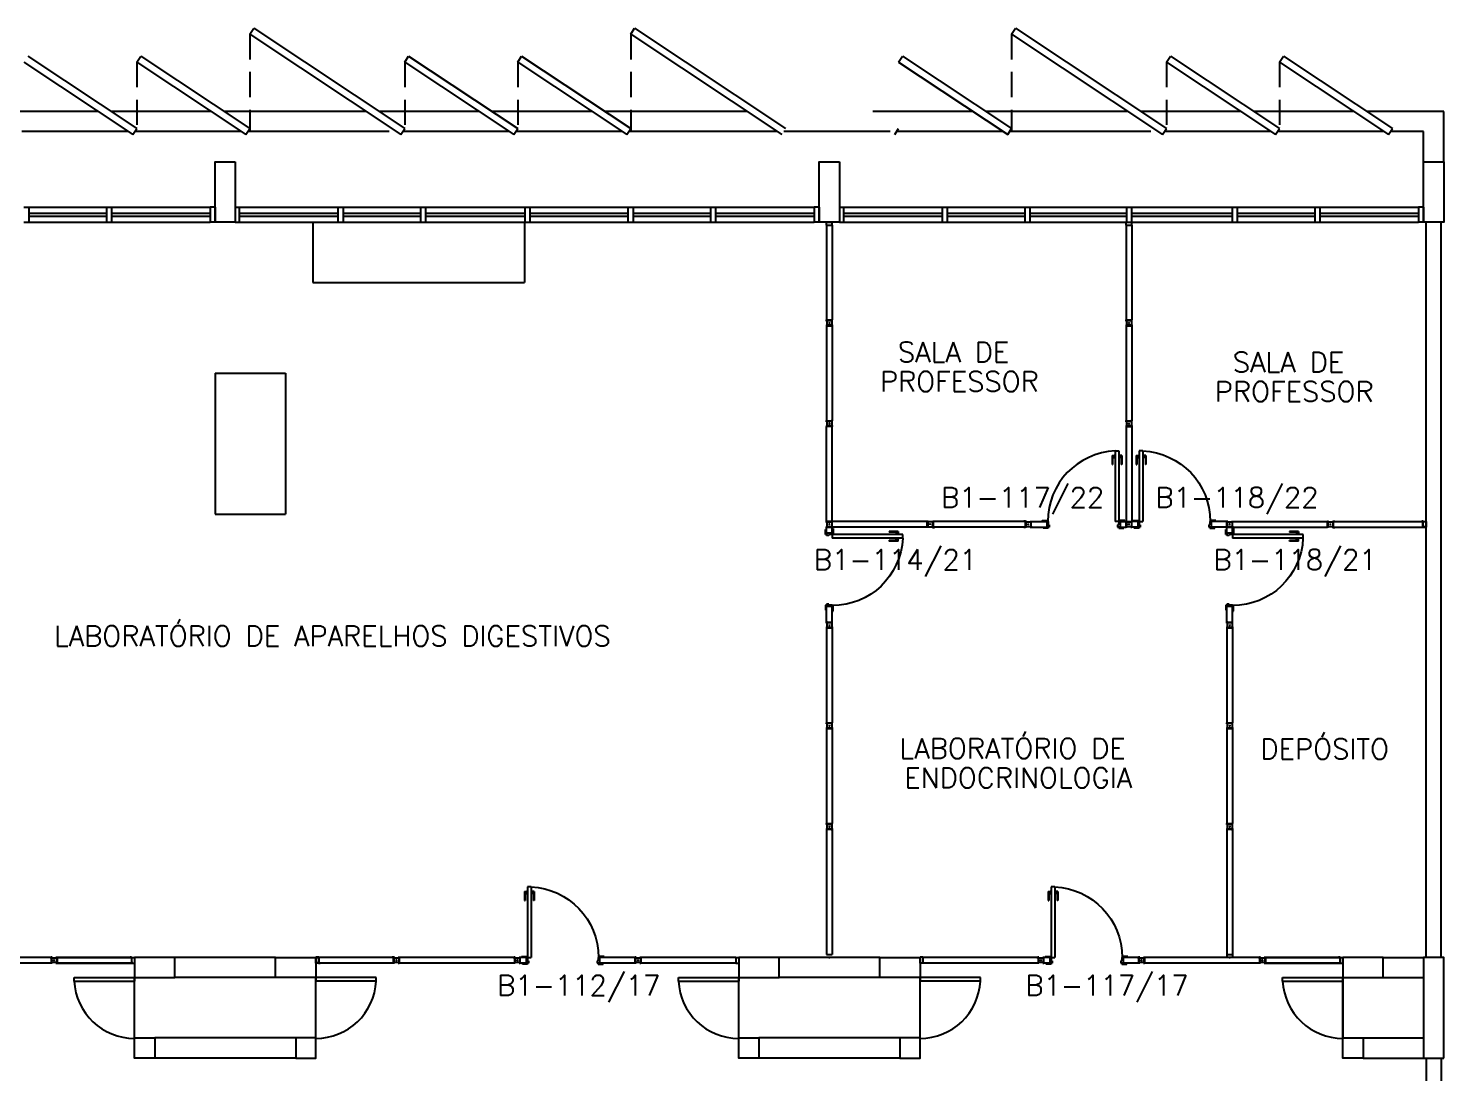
# Model space of a CAD drawing. Header units: millimetres. Extents: x 4436 to 4619, y 1272 to 1428.
# Drawn here: x 4544.51 to 4558.56, y 1346.16 to 1356.53 of the extents above; entities that cross this region are included whole.
import ezdxf

# ---------------------------------------------------------------- set-up
doc = ezdxf.new("R2010")
doc.units = ezdxf.units.MM
doc.linetypes.add('HIDDEN', pattern=[0.375, 0.25, -0.125])
for name, color, linetype in [('ALV', 2, 'Continuous'), ('ALVV', 1, 'Continuous'), ('DIV2', 2, 'Continuous'), ('ENDEREÇO', 2, 'Continuous'), ('ESTR', 3, 'Continuous'), ('JANELA', 1, 'Continuous'), ('MACANETA', 2, 'Continuous'), ('PEÇAS', 1, 'Continuous'), ('PISO', 1, 'Continuous'), ('PORTA', 2, 'Continuous'), ('PROJ', 1, 'HIDDEN'), ('TEXTO', 2, 'Continuous')]:
    doc.layers.add(name, color=color, linetype=linetype)
doc.styles.add('UNB1-100', font='simplex.shx', dxfattribs={"height": 0.2})

# ---------------------------------------------------------------- blocks, each defined once
blk = doc.blocks.new('DIV12')
for p, q in [((-0.0051, 0), (0.0051, 0)), ((0, -0.0051), (0, 0.0051)), ((0.0285, 0.0285), (1.1715, 0.0285)), ((0.0285, -0.0285), (0.0285, 0.0285)), ((1.1715, -0.0285), (1.1715, 0.0285)), ((1.1949, 0), (1.2051, 0)), ((1.2, -0.0051), (1.2, 0.0051)), ((0.0285, -0.0285), (1.1715, -0.0285))]:
    blk.add_line(p, q)
blk = doc.blocks.new('DIV8')
for p, q in [((0.005, 0), (-0.005, 0)), ((0, 0.005), (0, -0.005)), ((0.024, 0.019), (0.028, 0.019)), ((0.024, 0.017), (0.024, 0.019)), ((0.024, 0.017), (0.028, 0.017)), ((0.028, 0.03), (0.043, 0.03)), ((0.028, 0.03), (0.028, 0.019)), ((0.028, 0.017), (0.028, -0.016)), ((0.769, 0.028), (0.03, 0.028)), ((0.03, 0.028), (0.03, -0.028)), ((0.043, 0.028), (0.043, 0.03)), ((0.757, 0.028), (0.757, 0.03)), ((0.771, 0.03), (0.757, 0.03)), ((0.769, 0.028), (0.769, -0.028)), ((0.771, 0.03), (0.771, 0.019)), ((0.776, 0.019), (0.771, 0.019)), ((0.771, 0.017), (0.771, -0.016)), ((0.776, 0.017), (0.771, 0.017)), ((0.776, 0.017), (0.776, 0.019)), ((0.805, 0), (0.795, 0)), ((0.8, 0.005), (0.8, -0.005)), ((0.024, -0.016), (0.028, -0.016)), ((0.024, -0.019), (0.024, -0.016)), ((0.024, -0.019), (0.028, -0.019)), ((0.028, -0.019), (0.028, -0.03)), ((0.028, -0.03), (0.043, -0.03)), ((0.769, -0.028), (0.03, -0.028)), ((0.043, -0.03), (0.043, -0.028)), ((0.757, -0.03), (0.757, -0.028)), ((0.771, -0.03), (0.757, -0.03)), ((0.776, -0.016), (0.771, -0.016)), ((0.776, -0.019), (0.771, -0.019)), ((0.771, -0.019), (0.771, -0.03)), ((0.776, -0.019), (0.776, -0.016))]:
    blk.add_line(p, q)
blk = doc.blocks.new('IMTT')
for p, q in [((-0.005, 0), (0.005, 0)), ((0.029, 0.029), (0, 0.029)), ((0, -0.028), (0, 0.029)), ((0.029, -0.028), (0, -0.028))]:
    blk.add_line(p, q)
blk = doc.blocks.new('MTT')
for p, q in [((-0.029, 0.018), (-0.029, 0.029)), ((-0.019, 0.029), (-0.029, 0.029)), ((-0.024, 0.018), (-0.029, 0.018)), ((-0.024, 0.018), (-0.024, -0.019)), ((-0.019, 0.024), (-0.019, 0.029)), ((-0.019, 0.024), (0.018, 0.024)), ((-0.005, 0), (0.005, 0)), ((0, -0.005), (0, 0.005)), ((0.018, 0.024), (0.018, 0.029)), ((0.018, 0.029), (0.029, 0.029)), ((0.024, 0.018), (0.029, 0.018)), ((0.024, 0.018), (0.024, -0.019)), ((0.029, 0.018), (0.029, 0.029)), ((-0.029, -0.019), (-0.024, -0.019)), ((-0.029, -0.019), (-0.029, -0.029)), ((-0.019, -0.029), (-0.029, -0.029)), ((0.018, -0.024), (-0.019, -0.024)), ((-0.019, -0.024), (-0.019, -0.029)), ((0.018, -0.024), (0.018, -0.029)), ((0.018, -0.029), (0.029, -0.029)), ((0.029, -0.019), (0.024, -0.019)), ((0.029, -0.019), (0.029, -0.029))]:
    blk.add_line(p, q)
blk = doc.blocks.new('DIV10')
for p, q in [((-0.0051, 0), (0.0051, 0)), ((0, -0.0051), (0, 0.0051)), ((0.0285, 0.0285), (0.9715, 0.0285)), ((0.0285, -0.0285), (0.0285, 0.0285)), ((0.9715, -0.0285), (0.9715, 0.0285)), ((0.9949, 0), (1.0051, 0)), ((1, -0.0051), (1, 0.0051)), ((0.0285, -0.0285), (0.9715, -0.0285))]:
    blk.add_line(p, q)
blk = doc.blocks.new('DIV13')
for p, q in [((-0.029, 1.272), (-0.029, 0.028)), ((-0.029, 1.272), (0.028, 1.272)), ((-0.005, 1.3), (0.005, 1.3)), ((0, 1.305), (0, 1.295)), ((0.028, 1.272), (0.028, 0.028)), ((-0.029, 0.028), (0.028, 0.028)), ((-0.005, 0), (0.005, 0)), ((0.005, 0), (-0.005, 0)), ((0.005, 0), (-0.005, 0)), ((0, 0.005), (0, -0.005)), ((0, 0.005), (0, -0.005)), ((0, 0.005), (0, -0.005))]:
    blk.add_line(p, q)
blk = doc.blocks.new('DOOR70')
at = {"layer": 'MACANETA', "color": 1}
for p, q in [((-0.015, -0.565), (-0.01, -0.565)), ((-0.015, -0.655), (-0.015, -0.565)), ((-0.015, -0.655), (0.012, -0.655)), ((-0.01, -0.655), (-0.01, -0.565)), ((-0.01, -0.635), (0.012, -0.635)), ((0.012, -0.663), (0.012, -0.628)), ((0.012, -0.628), (0.015, -0.628)), ((0.012, -0.663), (0.015, -0.663)), ((0.053, -0.628), (0.05, -0.628)), ((0.053, -0.663), (0.05, -0.663)), ((0.053, -0.663), (0.053, -0.628)), ((0.075, -0.635), (0.053, -0.635)), ((0.08, -0.655), (0.053, -0.655)), ((0.08, -0.565), (0.075, -0.565)), ((0.075, -0.655), (0.075, -0.565)), ((0.08, -0.655), (0.08, -0.565))]:
    blk.add_line(p, q, dxfattribs=at)
at = {"layer": 'PORTA'}
for p, q in [((0.015, -0.7), (0.015, 0)), ((0.015, 0), (0.05, 0)), ((0.05, -0.7), (0.05, 0)), ((0.05, -0.7), (0.015, -0.7))]:
    blk.add_line(p, q, dxfattribs=at)
at = {"layer": 'PORTA', "color": 1}
blk.add_arc((0.02, 0), 0.7, 272.4563, 0, dxfattribs=at)

msp = doc.modelspace()

# ---------------------------------------------------------------- linework, layer by layer
at = {"layer": 'ALV'}
for p, q in [((4546.70931, 1356.47369), (4546.74801, 1356.53201)), ((4546.70931, 1356.47369), (4548.20911, 1355.4784)), ((4546.74801, 1356.53201), (4548.24781, 1355.53673)), ((4550.49131, 1356.47369), (4550.53001, 1356.53201)), ((4550.49131, 1356.47369), (4551.99111, 1355.4784)), ((4550.53001, 1356.53201), (4552.02981, 1355.53673)), ((4554.27331, 1356.47369), (4554.31201, 1356.53201)), ((4554.27331, 1356.47369), (4555.77311, 1355.4784)), ((4554.31201, 1356.53201), (4555.81181, 1355.53673)), ((4544.46581, 1356.19722), (4545.549, 1355.4784)), ((4544.50452, 1356.25555), (4545.58771, 1355.53673)), ((4545.58771, 1356.19722), (4545.62641, 1356.25555)), ((4545.58771, 1356.19722), (4546.6709, 1355.4784)), ((4545.62641, 1356.25555), (4546.7096, 1355.53673)), ((4548.24751, 1356.19722), (4548.28622, 1356.25555)), ((4548.24751, 1356.19722), (4549.3307, 1355.4784)), ((4548.28622, 1356.25555), (4549.36941, 1355.53673)), ((4549.36941, 1356.19722), (4549.40812, 1356.25555)), ((4549.36941, 1356.19722), (4550.4526, 1355.4784)), ((4549.40812, 1356.25555), (4550.49131, 1355.53673)), ((4553.15171, 1356.19722), (4553.19041, 1356.25555)), ((4553.15171, 1356.19722), (4554.2349, 1355.4784)), ((4553.19041, 1356.25555), (4554.2736, 1355.53673)), ((4555.81151, 1356.19722), (4555.85022, 1356.25555)), ((4555.81151, 1356.19722), (4556.8947, 1355.4784)), ((4555.85022, 1356.25555), (4556.93341, 1355.53673)), ((4556.93341, 1356.19722), (4556.97212, 1356.25555)), ((4556.93341, 1356.19722), (4558.0166, 1355.4784)), ((4556.97212, 1356.25555), (4558.05531, 1355.53673)), ((4545.549, 1355.4784), (4545.58771, 1355.53673)), ((4546.6709, 1355.4784), (4546.7096, 1355.53673)), ((4548.20911, 1355.4784), (4548.24781, 1355.53673)), ((4549.3307, 1355.4784), (4549.36941, 1355.53673)), ((4550.4526, 1355.4784), (4550.49131, 1355.53673)), ((4553.113, 1355.4784), (4553.15171, 1355.53673)), ((4554.2349, 1355.4784), (4554.2736, 1355.53673)), ((4555.77311, 1355.4784), (4555.81181, 1355.53673)), ((4556.8947, 1355.4784), (4556.93341, 1355.53673)), ((4558.0166, 1355.4784), (4558.05531, 1355.53673)), ((4544.46441, 1354.75756), (4544.51441, 1354.75756)), ((4544.51441, 1354.75756), (4544.51441, 1354.60756)), ((4545.28441, 1354.75756), (4545.33441, 1354.75756)), ((4545.28441, 1354.75756), (4545.28441, 1354.60756)), ((4545.33441, 1354.75756), (4545.33441, 1354.60756)), ((4546.31441, 1354.75756), (4546.31441, 1354.60756)), ((4546.36441, 1354.75756), (4546.31441, 1354.75756)), ((4546.36441, 1354.75756), (4546.36441, 1354.60756)), ((4546.56441, 1354.75756), (4546.56441, 1354.60756)), ((4546.56441, 1354.75756), (4546.60441, 1354.75756)), ((4546.60441, 1354.75756), (4546.60441, 1354.60756)), ((4547.58441, 1354.75756), (4547.58441, 1354.60756)), ((4547.58441, 1354.75756), (4547.63441, 1354.75756)), ((4547.63441, 1354.75756), (4547.63441, 1354.60756)), ((4548.40441, 1354.75756), (4548.40441, 1354.60756)), ((4548.40441, 1354.75756), (4548.45441, 1354.75756)), ((4548.45441, 1354.75756), (4548.45441, 1354.60756)), ((4549.43941, 1354.75756), (4549.43941, 1354.60756)), ((4549.43941, 1354.75756), (4549.48941, 1354.75756)), ((4549.48941, 1354.75756), (4549.48941, 1354.60756)), ((4550.46441, 1354.75756), (4550.46441, 1354.60756)), ((4550.46441, 1354.75756), (4550.51441, 1354.75756)), ((4550.51441, 1354.75756), (4550.51441, 1354.60756)), ((4551.28441, 1354.75756), (4551.28441, 1354.60756)), ((4551.28441, 1354.75756), (4551.33441, 1354.75756)), ((4551.33441, 1354.75756), (4551.33441, 1354.60756)), ((4552.31441, 1354.75756), (4552.31441, 1354.60756)), ((4552.36441, 1354.75756), (4552.31441, 1354.75756)), ((4552.36441, 1354.75756), (4552.36441, 1354.60756)), ((4552.56441, 1354.75756), (4552.56441, 1354.60756)), ((4552.56441, 1354.75756), (4552.60441, 1354.75756)), ((4552.60441, 1354.75756), (4552.60441, 1354.60756)), ((4553.58441, 1354.75756), (4553.63441, 1354.75756)), ((4553.58441, 1354.75756), (4553.58441, 1354.60756)), ((4553.63441, 1354.75756), (4553.63441, 1354.60756)), ((4554.40441, 1354.75756), (4554.45441, 1354.75756)), ((4554.40441, 1354.75756), (4554.40441, 1354.60756)), ((4554.45441, 1354.75756), (4554.45441, 1354.60756)), ((4555.41441, 1354.75756), (4555.41441, 1354.60756)), ((4555.41441, 1354.75756), (4555.46441, 1354.75756)), ((4555.46441, 1354.75756), (4555.46441, 1354.60756)), ((4556.46441, 1354.75756), (4556.51441, 1354.75756)), ((4556.46441, 1354.75756), (4556.46441, 1354.60756)), ((4556.51441, 1354.75756), (4556.51441, 1354.60756)), ((4557.28441, 1354.75756), (4557.33441, 1354.75756)), ((4557.28441, 1354.75756), (4557.28441, 1354.60756)), ((4557.33441, 1354.75756), (4557.33441, 1354.60756)), ((4558.31441, 1354.75756), (4558.31441, 1354.60756)), ((4558.36441, 1354.75756), (4558.31441, 1354.75756)), ((4558.36441, 1354.75756), (4558.36441, 1354.60756)), ((4544.46441, 1354.60756), (4544.51441, 1354.60756)), ((4545.28441, 1354.60756), (4545.33441, 1354.60756)), ((4546.36441, 1354.60756), (4546.31441, 1354.60756)), ((4546.56441, 1354.60756), (4546.60441, 1354.60756)), ((4547.58441, 1354.60756), (4547.63441, 1354.60756)), ((4548.40441, 1354.60756), (4548.45441, 1354.60756)), ((4549.43941, 1354.60756), (4549.48941, 1354.60756)), ((4550.46441, 1354.60756), (4550.51441, 1354.60756)), ((4551.28441, 1354.60756), (4551.33441, 1354.60756)), ((4552.36441, 1354.60756), (4552.31441, 1354.60756)), ((4552.56441, 1354.60756), (4552.60441, 1354.60756)), ((4553.58441, 1354.60756), (4553.63441, 1354.60756)), ((4554.40441, 1354.60756), (4554.45441, 1354.60756)), ((4555.41441, 1354.60756), (4555.46441, 1354.60756)), ((4556.46441, 1354.60756), (4556.51441, 1354.60756)), ((4557.28441, 1354.60756), (4557.33441, 1354.60756)), ((4558.36441, 1354.60756), (4558.31441, 1354.60756)), ((4558.38941, 1347.30756), (4558.38941, 1354.60756)), ((4558.53941, 1347.30756), (4558.53941, 1354.60756)), ((4546.96441, 1347.30756), (4545.96441, 1347.30756)), ((4552.96441, 1347.30756), (4551.96441, 1347.30756)), ((4557.96406, 1347.30756), (4558.36441, 1347.30756)), ((4546.96441, 1347.10756), (4545.96441, 1347.10756)), ((4552.96441, 1347.10756), (4551.96441, 1347.10756)), ((4557.56406, 1347.10756), (4557.56406, 1346.50756)), ((4557.96406, 1347.10756), (4558.36441, 1347.10756)), ((4547.16441, 1346.50756), (4545.76441, 1346.50756)), ((4553.16441, 1346.50756), (4551.76441, 1346.50756)), ((4557.76406, 1346.50756), (4558.36441, 1346.50756)), ((4547.16441, 1346.30756), (4545.76441, 1346.30756)), ((4553.16441, 1346.30756), (4551.76441, 1346.30756)), ((4557.76406, 1346.30756), (4558.36441, 1346.30756)), ((4558.38881, 1346.30756), (4558.38881, 1345.63256)), ((4558.53881, 1346.30756), (4558.53881, 1345.63256))]:
    msp.add_line(p, q, dxfattribs=at)
at = {"layer": 'ALVV'}
for p, q in [((4554.59291, 1347.25056), (4554.59291, 1347.30756)), ((4554.65191, 1347.30756), (4554.59291, 1347.30756)), ((4554.60691, 1347.31756), (4554.65691, 1347.31756)), ((4554.60691, 1347.30756), (4554.60691, 1347.31756)), ((4554.65191, 1347.30756), (4554.65691, 1347.30756)), ((4554.65191, 1347.30756), (4554.65191, 1347.25056)), ((4554.65691, 1347.31756), (4554.65691, 1347.30756)), ((4554.65691, 1347.30756), (4554.66691, 1347.30756)), ((4554.66691, 1347.30756), (4554.66691, 1347.27256)), ((4555.36691, 1347.30756), (4555.36691, 1347.27256)), ((4555.37691, 1347.30756), (4555.36691, 1347.30756)), ((4555.37691, 1347.31756), (4555.37691, 1347.30756)), ((4555.42691, 1347.31756), (4555.37691, 1347.31756)), ((4555.38191, 1347.30756), (4555.37691, 1347.30756)), ((4555.53591, 1347.30756), (4555.38191, 1347.30756)), ((4555.38191, 1347.30756), (4555.38191, 1347.25056)), ((4555.42691, 1347.30756), (4555.42691, 1347.31756)), ((4555.53591, 1347.25056), (4555.53591, 1347.30756)), ((4554.56951, 1347.27906), (4554.55931, 1347.27906)), ((4554.56441, 1347.27396), (4554.56441, 1347.28416)), ((4554.65191, 1347.25056), (4554.59291, 1347.25056)), ((4554.61691, 1347.24056), (4554.61691, 1347.25056)), ((4554.66691, 1347.24056), (4554.61691, 1347.24056)), ((4554.65191, 1347.25056), (4554.66691, 1347.25056)), ((4554.66691, 1347.27256), (4554.67691, 1347.27256)), ((4554.66691, 1347.25056), (4554.66691, 1347.24056)), ((4554.67691, 1347.25056), (4554.66691, 1347.25056)), ((4554.67691, 1347.27256), (4554.67691, 1347.25056)), ((4555.35691, 1347.27256), (4555.35691, 1347.25056)), ((4555.36691, 1347.27256), (4555.35691, 1347.27256)), ((4555.35691, 1347.25056), (4555.36691, 1347.25056)), ((4555.38191, 1347.25056), (4555.36691, 1347.25056)), ((4555.36691, 1347.25056), (4555.36691, 1347.24056)), ((4555.36691, 1347.24056), (4555.41691, 1347.24056)), ((4555.53591, 1347.25056), (4555.38191, 1347.25056)), ((4555.41691, 1347.24056), (4555.41691, 1347.25056)), ((4555.56951, 1347.27906), (4555.55931, 1347.27906)), ((4555.56441, 1347.27396), (4555.56441, 1347.28416))]:
    msp.add_line(p, q, dxfattribs=at)
at = {"layer": 'DIV2'}
for p, q in [((4552.42591, 1351.55506), (4552.43591, 1351.55506)), ((4552.42591, 1351.50506), (4552.42591, 1351.55506)), ((4552.43591, 1351.52006), (4552.43591, 1351.57906)), ((4552.43591, 1351.57906), (4552.49291, 1351.57906)), ((4552.45931, 1351.60756), (4552.46951, 1351.60756)), ((4552.46441, 1351.60246), (4552.46441, 1351.61266)), ((4552.49291, 1351.52006), (4552.49291, 1351.57906)), ((4552.49291, 1351.56506), (4552.50291, 1351.56506)), ((4552.50291, 1351.56506), (4552.50291, 1351.51506)), ((4553.46951, 1351.60756), (4553.45931, 1351.60756)), ((4553.46441, 1351.61266), (4553.46441, 1351.60246)), ((4553.48791, 1351.62606), (4553.49291, 1351.62606)), ((4553.48791, 1351.62406), (4553.48791, 1351.62606)), ((4553.48791, 1351.62406), (4553.49291, 1351.62406)), ((4553.48791, 1351.59106), (4553.49291, 1351.59106)), ((4553.48791, 1351.58906), (4553.48791, 1351.59106)), ((4553.48791, 1351.58906), (4553.49291, 1351.58906)), ((4553.49291, 1351.63806), (4553.5073, 1351.63806)), ((4553.49291, 1351.63806), (4553.49291, 1351.62606)), ((4553.49291, 1351.62406), (4553.49291, 1351.59106)), ((4553.49291, 1351.58906), (4553.49291, 1351.57706)), ((4553.49291, 1351.57706), (4553.5073, 1351.57706)), ((4554.40891, 1351.63606), (4553.49491, 1351.63606)), ((4553.49491, 1351.63606), (4553.49491, 1351.57906)), ((4554.40891, 1351.57906), (4553.49491, 1351.57906)), ((4553.5073, 1351.63606), (4553.5073, 1351.63806)), ((4553.5073, 1351.57706), (4553.5073, 1351.57906)), ((4554.39653, 1351.63606), (4554.39653, 1351.63806)), ((4554.41091, 1351.63806), (4554.39653, 1351.63806)), ((4554.39653, 1351.57706), (4554.39653, 1351.57906)), ((4554.41091, 1351.57706), (4554.39653, 1351.57706)), ((4554.40891, 1351.63606), (4554.40891, 1351.57906)), ((4554.41091, 1351.63806), (4554.41091, 1351.62606)), ((4554.41591, 1351.62606), (4554.41091, 1351.62606)), ((4554.41091, 1351.62406), (4554.41091, 1351.59106)), ((4554.41591, 1351.62406), (4554.41091, 1351.62406)), ((4554.41591, 1351.59106), (4554.41091, 1351.59106)), ((4554.41091, 1351.58906), (4554.41091, 1351.57706)), ((4554.41591, 1351.58906), (4554.41091, 1351.58906)), ((4554.41591, 1351.62406), (4554.41591, 1351.62606)), ((4554.41591, 1351.58906), (4554.41591, 1351.59106)), ((4554.43431, 1351.60756), (4554.44451, 1351.60756)), ((4554.43431, 1351.60756), (4554.44451, 1351.60756)), ((4554.43941, 1351.60246), (4554.43941, 1351.61266)), ((4554.43941, 1351.61266), (4554.43941, 1351.60246)), ((4554.46791, 1351.57906), (4554.46791, 1351.63606)), ((4554.46791, 1351.63606), (4554.62191, 1351.63606)), ((4554.46791, 1351.57906), (4554.62191, 1351.57906)), ((4554.57691, 1351.64606), (4554.62691, 1351.64606)), ((4554.57691, 1351.63606), (4554.57691, 1351.64606)), ((4554.58691, 1351.56906), (4554.58691, 1351.57906)), ((4554.63691, 1351.56906), (4554.58691, 1351.56906)), ((4554.62191, 1351.63606), (4554.62691, 1351.63606)), ((4554.62191, 1351.63606), (4554.62191, 1351.57906)), ((4554.62191, 1351.57906), (4554.63691, 1351.57906)), ((4554.62691, 1351.64606), (4554.62691, 1351.63606)), ((4554.62691, 1351.63606), (4554.63691, 1351.63606)), ((4554.63691, 1351.63606), (4554.63691, 1351.60106)), ((4554.63691, 1351.60106), (4554.64691, 1351.60106)), ((4554.63691, 1351.57906), (4554.63691, 1351.56906)), ((4554.64691, 1351.57906), (4554.63691, 1351.57906)), ((4554.64691, 1351.60106), (4554.64691, 1351.57906)), ((4555.32691, 1351.60106), (4555.32691, 1351.57906)), ((4555.33691, 1351.60106), (4555.32691, 1351.60106)), ((4555.32691, 1351.57906), (4555.33691, 1351.57906)), ((4555.33691, 1351.63606), (4555.33691, 1351.60106)), ((4555.34691, 1351.63606), (4555.33691, 1351.63606)), ((4555.35191, 1351.57906), (4555.33691, 1351.57906)), ((4555.33691, 1351.57906), (4555.33691, 1351.56906)), ((4555.33691, 1351.56906), (4555.38691, 1351.56906)), ((4555.34691, 1351.64606), (4555.34691, 1351.63606)), ((4555.39691, 1351.64606), (4555.34691, 1351.64606)), ((4555.35191, 1351.63606), (4555.34691, 1351.63606)), ((4555.35191, 1351.63606), (4555.41091, 1351.63606)), ((4555.35191, 1351.63606), (4555.35191, 1351.57906)), ((4555.35191, 1351.57906), (4555.41091, 1351.57906)), ((4555.38691, 1351.56906), (4555.38691, 1351.57906)), ((4555.39691, 1351.63606), (4555.39691, 1351.64606)), ((4555.41091, 1351.57906), (4555.41091, 1351.63606)), ((4555.44451, 1351.60756), (4555.43431, 1351.60756)), ((4555.43431, 1351.60756), (4555.44451, 1351.60756)), ((4555.43941, 1351.60246), (4555.43941, 1351.61266)), ((4555.43941, 1351.60246), (4555.43941, 1351.61266)), ((4555.46791, 1351.57906), (4555.46791, 1351.63606)), ((4555.52691, 1351.63606), (4555.46791, 1351.63606)), ((4555.52691, 1351.57906), (4555.46791, 1351.57906)), ((4555.48191, 1351.64606), (4555.53191, 1351.64606)), ((4555.48191, 1351.63606), (4555.48191, 1351.64606)), ((4555.49191, 1351.56906), (4555.49191, 1351.57906)), ((4555.54191, 1351.56906), (4555.49191, 1351.56906)), ((4555.52691, 1351.63606), (4555.53191, 1351.63606)), ((4555.52691, 1351.63606), (4555.52691, 1351.57906)), ((4555.52691, 1351.57906), (4555.54191, 1351.57906)), ((4555.53191, 1351.64606), (4555.53191, 1351.63606)), ((4555.53191, 1351.63606), (4555.54191, 1351.63606)), ((4555.54191, 1351.63606), (4555.54191, 1351.60106)), ((4555.54191, 1351.60106), (4555.55191, 1351.60106)), ((4555.54191, 1351.57906), (4555.54191, 1351.56906)), ((4555.55191, 1351.57906), (4555.54191, 1351.57906)), ((4555.55191, 1351.60106), (4555.55191, 1351.57906)), ((4556.23191, 1351.60106), (4556.23191, 1351.57906)), ((4556.24191, 1351.60106), (4556.23191, 1351.60106)), ((4556.23191, 1351.57906), (4556.24191, 1351.57906)), ((4556.24191, 1351.63606), (4556.24191, 1351.60106)), ((4556.25191, 1351.63606), (4556.24191, 1351.63606)), ((4556.25691, 1351.57906), (4556.24191, 1351.57906)), ((4556.24191, 1351.57906), (4556.24191, 1351.56906)), ((4556.24191, 1351.56906), (4556.29191, 1351.56906)), ((4556.25191, 1351.64606), (4556.25191, 1351.63606)), ((4556.30191, 1351.64606), (4556.25191, 1351.64606)), ((4556.25691, 1351.63606), (4556.25191, 1351.63606)), ((4556.41091, 1351.63606), (4556.25691, 1351.63606)), ((4556.25691, 1351.63606), (4556.25691, 1351.57906)), ((4556.41091, 1351.57906), (4556.25691, 1351.57906)), ((4556.29191, 1351.56906), (4556.29191, 1351.57906)), ((4556.30191, 1351.63606), (4556.30191, 1351.64606)), ((4556.40091, 1351.55506), (4556.41091, 1351.55506)), ((4556.40091, 1351.50506), (4556.40091, 1351.55506)), ((4556.41091, 1351.57906), (4556.41091, 1351.63606)), ((4556.41091, 1351.57906), (4556.46791, 1351.57906)), ((4556.41091, 1351.52006), (4556.41091, 1351.57906)), ((4556.43431, 1351.60756), (4556.44451, 1351.60756)), ((4556.44451, 1351.60756), (4556.43431, 1351.60756)), ((4556.43941, 1351.60246), (4556.43941, 1351.61266)), ((4556.43941, 1351.60246), (4556.43941, 1351.61266)), ((4556.46791, 1351.52006), (4556.46791, 1351.57906)), ((4556.46791, 1351.56506), (4556.47791, 1351.56506)), ((4556.47791, 1351.56506), (4556.47791, 1351.51506)), ((4557.43431, 1351.60756), (4557.44451, 1351.60756)), ((4557.43941, 1351.60246), (4557.43941, 1351.61266)), ((4557.46291, 1351.62606), (4557.46791, 1351.62606)), ((4557.46291, 1351.62606), (4557.46291, 1351.62406)), ((4557.46291, 1351.62406), (4557.46791, 1351.62406)), ((4557.46291, 1351.59106), (4557.46791, 1351.59106)), ((4557.46291, 1351.59106), (4557.46291, 1351.58906)), ((4557.46291, 1351.58906), (4557.46791, 1351.58906)), ((4557.46791, 1351.63806), (4557.4823, 1351.63806)), ((4557.46791, 1351.62606), (4557.46791, 1351.63806)), ((4557.46791, 1351.59106), (4557.46791, 1351.62406)), ((4557.46791, 1351.57706), (4557.46791, 1351.58906)), ((4557.46791, 1351.57706), (4557.4823, 1351.57706)), ((4557.46974, 1351.63606), (4558.35891, 1351.63606)), ((4557.46974, 1351.57906), (4558.35891, 1351.57906)), ((4557.46991, 1351.57906), (4557.46991, 1351.63606)), ((4557.4823, 1351.63806), (4557.4823, 1351.63606)), ((4557.4823, 1351.57906), (4557.4823, 1351.57706)), ((4558.36091, 1351.63806), (4558.34653, 1351.63806)), ((4558.34653, 1351.63806), (4558.34653, 1351.63606)), ((4558.34653, 1351.57906), (4558.34653, 1351.57706)), ((4558.36091, 1351.57706), (4558.34653, 1351.57706)), ((4558.35891, 1351.57906), (4558.35891, 1351.63606)), ((4558.36091, 1351.62606), (4558.36091, 1351.63806)), ((4558.36591, 1351.62606), (4558.36091, 1351.62606)), ((4558.36091, 1351.59106), (4558.36091, 1351.62406)), ((4558.36591, 1351.62406), (4558.36091, 1351.62406)), ((4558.36591, 1351.59106), (4558.36091, 1351.59106)), ((4558.36091, 1351.57706), (4558.36091, 1351.58906)), ((4558.36591, 1351.58906), (4558.36091, 1351.58906)), ((4558.36591, 1351.62606), (4558.36591, 1351.62406)), ((4558.36591, 1351.59106), (4558.36591, 1351.58906)), ((4558.38431, 1351.60756), (4558.39451, 1351.60756)), ((4558.38941, 1351.60246), (4558.38941, 1351.61266)), ((4552.43591, 1351.50506), (4552.42591, 1351.50506)), ((4552.43591, 1351.52006), (4552.43591, 1351.50506)), ((4552.49291, 1351.52006), (4552.43591, 1351.52006)), ((4552.43591, 1351.49506), (4552.43591, 1351.50506)), ((4552.45791, 1351.49506), (4552.43591, 1351.49506)), ((4552.45791, 1351.50506), (4552.45791, 1351.49506)), ((4552.49291, 1351.50506), (4552.45791, 1351.50506)), ((4552.49291, 1351.52006), (4552.49291, 1351.51506)), ((4552.49291, 1351.51506), (4552.49291, 1351.50506)), ((4552.50291, 1351.51506), (4552.49291, 1351.51506)), ((4556.41091, 1351.50506), (4556.40091, 1351.50506)), ((4556.41091, 1351.52006), (4556.41091, 1351.50506)), ((4556.46791, 1351.52006), (4556.41091, 1351.52006)), ((4556.41091, 1351.49506), (4556.41091, 1351.50506)), ((4556.43291, 1351.49506), (4556.41091, 1351.49506)), ((4556.43291, 1351.50506), (4556.43291, 1351.49506)), ((4556.46791, 1351.50506), (4556.43291, 1351.50506)), ((4556.46791, 1351.52006), (4556.46791, 1351.51506)), ((4556.46791, 1351.51506), (4556.46791, 1351.50506)), ((4556.47791, 1351.51506), (4556.46791, 1351.51506)), ((4552.42591, 1350.80506), (4552.42591, 1350.75506)), ((4552.43591, 1350.80506), (4552.42591, 1350.80506)), ((4552.42591, 1350.75506), (4552.43591, 1350.75506)), ((4552.43591, 1350.81506), (4552.43591, 1350.80506)), ((4552.45791, 1350.81506), (4552.43591, 1350.81506)), ((4552.43591, 1350.79006), (4552.43591, 1350.80506)), ((4552.43591, 1350.63606), (4552.43591, 1350.79006)), ((4552.49291, 1350.79006), (4552.43591, 1350.79006)), ((4552.45791, 1350.80506), (4552.45791, 1350.81506)), ((4552.49291, 1350.80506), (4552.45791, 1350.80506)), ((4552.49291, 1350.79506), (4552.49291, 1350.80506)), ((4552.49291, 1350.79006), (4552.49291, 1350.79506)), ((4552.50291, 1350.79506), (4552.49291, 1350.79506)), ((4552.49291, 1350.63606), (4552.49291, 1350.79006)), ((4552.49291, 1350.74506), (4552.50291, 1350.74506)), ((4552.50291, 1350.74506), (4552.50291, 1350.79506)), ((4556.40091, 1350.80506), (4556.40091, 1350.75506)), ((4556.41091, 1350.80506), (4556.40091, 1350.80506)), ((4556.40091, 1350.75506), (4556.41091, 1350.75506)), ((4556.41091, 1350.81506), (4556.41091, 1350.80506)), ((4556.43291, 1350.81506), (4556.41091, 1350.81506)), ((4556.41091, 1350.79006), (4556.41091, 1350.80506)), ((4556.41091, 1350.63606), (4556.41091, 1350.79006)), ((4556.46791, 1350.79006), (4556.41091, 1350.79006)), ((4556.43291, 1350.80506), (4556.43291, 1350.81506)), ((4556.46791, 1350.80506), (4556.43291, 1350.80506)), ((4556.46791, 1350.79506), (4556.46791, 1350.80506)), ((4556.46791, 1350.79006), (4556.46791, 1350.79506)), ((4556.47791, 1350.79506), (4556.46791, 1350.79506)), ((4556.46791, 1350.63606), (4556.46791, 1350.79006)), ((4556.46791, 1350.74506), (4556.47791, 1350.74506)), ((4556.47791, 1350.74506), (4556.47791, 1350.79506)), ((4552.43591, 1350.63606), (4552.49291, 1350.63606)), ((4552.45931, 1350.60756), (4552.46951, 1350.60756)), ((4552.46441, 1350.60246), (4552.46441, 1350.61266)), ((4556.41091, 1350.63606), (4556.46791, 1350.63606)), ((4556.43431, 1350.60756), (4556.44451, 1350.60756)), ((4556.43941, 1350.60246), (4556.43941, 1350.61266)), ((4544.79291, 1347.30756), (4545.53591, 1347.30756)), ((4545.53591, 1347.25056), (4545.53591, 1347.30756)), ((4549.45191, 1347.30756), (4549.39291, 1347.30756)), ((4549.39291, 1347.25056), (4549.39291, 1347.30756)), ((4549.40691, 1347.30756), (4549.40691, 1347.31756)), ((4549.40691, 1347.31756), (4549.45691, 1347.31756)), ((4549.45191, 1347.30756), (4549.45191, 1347.25056)), ((4549.45191, 1347.30756), (4549.45691, 1347.30756)), ((4549.45691, 1347.31756), (4549.45691, 1347.30756)), ((4549.45691, 1347.30756), (4549.46691, 1347.30756)), ((4549.46691, 1347.30756), (4549.46691, 1347.27256)), ((4550.17691, 1347.30756), (4550.16691, 1347.30756)), ((4550.16691, 1347.30756), (4550.16691, 1347.27256)), ((4550.22691, 1347.31756), (4550.17691, 1347.31756)), ((4550.17691, 1347.31756), (4550.17691, 1347.30756)), ((4550.18191, 1347.30756), (4550.17691, 1347.30756)), ((4550.53591, 1347.30756), (4550.18191, 1347.30756)), ((4550.18191, 1347.30756), (4550.18191, 1347.25056)), ((4550.22691, 1347.30756), (4550.22691, 1347.31756)), ((4550.53591, 1347.25056), (4550.53591, 1347.30756)), ((4556.79291, 1347.30756), (4557.53591, 1347.30756)), ((4557.53591, 1347.25056), (4557.53591, 1347.30756)), ((4544.79291, 1347.25056), (4545.53591, 1347.25056)), ((4549.36951, 1347.27906), (4549.35931, 1347.27906)), ((4549.36441, 1347.27396), (4549.36441, 1347.28416)), ((4549.45191, 1347.25056), (4549.39291, 1347.25056)), ((4549.41691, 1347.24056), (4549.41691, 1347.25056)), ((4549.46691, 1347.24056), (4549.41691, 1347.24056)), ((4549.45191, 1347.25056), (4549.46691, 1347.25056)), ((4549.46691, 1347.27256), (4549.47691, 1347.27256)), ((4549.47691, 1347.25056), (4549.46691, 1347.25056)), ((4549.46691, 1347.25056), (4549.46691, 1347.24056)), ((4549.47691, 1347.27256), (4549.47691, 1347.25056)), ((4550.16691, 1347.27256), (4550.15691, 1347.27256)), ((4550.15691, 1347.27256), (4550.15691, 1347.25056)), ((4550.15691, 1347.25056), (4550.16691, 1347.25056)), ((4550.16691, 1347.25056), (4550.16691, 1347.24056)), ((4550.18191, 1347.25056), (4550.16691, 1347.25056)), ((4550.16691, 1347.24056), (4550.21691, 1347.24056)), ((4550.53591, 1347.25056), (4550.18191, 1347.25056)), ((4550.21691, 1347.24056), (4550.21691, 1347.25056)), ((4550.56951, 1347.27906), (4550.55931, 1347.27906)), ((4550.56441, 1347.27396), (4550.56441, 1347.28416)), ((4553.36951, 1347.27906), (4553.35931, 1347.27906)), ((4553.36441, 1347.28416), (4553.36441, 1347.27396)), ((4556.79291, 1347.25056), (4557.53591, 1347.25056))]:
    msp.add_line(p, q, dxfattribs=at)
at = {"layer": 'ESTR'}
for points in [[(4546.56441, 1355.20757), (4546.56441, 1354.60757), (4546.36441, 1354.60757), (4546.36441, 1355.20757)], [(4552.56441, 1355.20757), (4552.56441, 1354.60757), (4552.36441, 1354.60757), (4552.36441, 1355.20757)], [(4558.56441, 1355.20757), (4558.56441, 1354.60757), (4558.36441, 1354.60757), (4558.36441, 1355.20757)], [(4545.56441, 1347.30756), (4545.56441, 1347.10756), (4545.96441, 1347.10756), (4545.96441, 1347.30756)], [(4547.36441, 1347.30756), (4547.36441, 1347.10756), (4546.96441, 1347.10756), (4546.96441, 1347.30756)], [(4551.56441, 1347.30756), (4551.56441, 1347.10756), (4551.96441, 1347.10756), (4551.96441, 1347.30756)], [(4553.36441, 1347.30756), (4553.36441, 1347.10756), (4552.96441, 1347.10756), (4552.96441, 1347.30756)], [(4557.56441, 1347.30756), (4557.56441, 1347.10756), (4557.96441, 1347.10756), (4557.96441, 1347.30756)], [(4558.56441, 1346.30756), (4558.56441, 1347.30756), (4558.36441, 1347.30756), (4558.36441, 1346.30756)], [(4545.76441, 1346.50756), (4545.76441, 1346.30756), (4545.56441, 1346.30756), (4545.56441, 1346.50756)], [(4547.16441, 1346.50756), (4547.16441, 1346.30756), (4547.36441, 1346.30756), (4547.36441, 1346.50756)], [(4551.76441, 1346.50756), (4551.76441, 1346.30756), (4551.56441, 1346.30756), (4551.56441, 1346.50756)], [(4553.16441, 1346.50756), (4553.16441, 1346.30756), (4553.36441, 1346.30756), (4553.36441, 1346.50756)], [(4557.76441, 1346.50756), (4557.76441, 1346.30756), (4557.56441, 1346.30756), (4557.56441, 1346.50756)]]:
    msp.add_lwpolyline(points, close=True, dxfattribs=at)
at = {"layer": 'JANELA', "color": 1}
for p, q in [((4544.51441, 1354.75756), (4545.28441, 1354.75756)), ((4545.33441, 1354.75756), (4546.31441, 1354.75756)), ((4546.60441, 1354.75756), (4547.58441, 1354.75756)), ((4547.63441, 1354.75756), (4548.40441, 1354.75756)), ((4548.45441, 1354.75756), (4549.43941, 1354.75756)), ((4549.48941, 1354.75756), (4550.46441, 1354.75756)), ((4550.51441, 1354.75756), (4551.28441, 1354.75756)), ((4551.33441, 1354.75756), (4552.31441, 1354.75756)), ((4552.60441, 1354.75756), (4553.58441, 1354.75756)), ((4553.63441, 1354.75756), (4554.40441, 1354.75756)), ((4554.45441, 1354.75756), (4555.41441, 1354.75756)), ((4555.46441, 1354.75756), (4556.46441, 1354.75756)), ((4556.51441, 1354.75756), (4557.28441, 1354.75756)), ((4557.33441, 1354.75756), (4558.31441, 1354.75756)), ((4544.51441, 1354.69756), (4545.28441, 1354.69756)), ((4544.51441, 1354.66756), (4545.28441, 1354.66756)), ((4545.33441, 1354.69756), (4546.31441, 1354.69756)), ((4545.33441, 1354.66756), (4546.31441, 1354.66756)), ((4546.60441, 1354.69756), (4547.58441, 1354.69756)), ((4546.60441, 1354.66756), (4547.58441, 1354.66756)), ((4547.63441, 1354.69756), (4548.40441, 1354.69756)), ((4547.63441, 1354.66756), (4548.40441, 1354.66756)), ((4548.45441, 1354.69756), (4549.43941, 1354.69756)), ((4548.45441, 1354.66756), (4549.43941, 1354.66756)), ((4549.48941, 1354.69756), (4550.46441, 1354.69756)), ((4549.48941, 1354.66756), (4550.46441, 1354.66756)), ((4550.51441, 1354.69756), (4551.28441, 1354.69756)), ((4550.51441, 1354.66756), (4551.28441, 1354.66756)), ((4551.33441, 1354.69756), (4552.31441, 1354.69756)), ((4551.33441, 1354.66756), (4552.31441, 1354.66756)), ((4552.60441, 1354.69756), (4553.58441, 1354.69756)), ((4552.60441, 1354.66756), (4553.58441, 1354.66756)), ((4553.63441, 1354.69756), (4554.40441, 1354.69756)), ((4553.63441, 1354.66756), (4554.40441, 1354.66756)), ((4554.45441, 1354.69756), (4555.41441, 1354.69756)), ((4554.45441, 1354.66756), (4555.41441, 1354.66756)), ((4555.46441, 1354.69756), (4556.46441, 1354.69756)), ((4555.46441, 1354.66756), (4556.46441, 1354.66756)), ((4556.51441, 1354.69756), (4557.28441, 1354.69756)), ((4556.51441, 1354.66756), (4557.28441, 1354.66756)), ((4557.33441, 1354.69756), (4558.31441, 1354.69756)), ((4557.33441, 1354.66756), (4558.31441, 1354.66756)), ((4544.51441, 1354.60756), (4545.28441, 1354.60756)), ((4545.33441, 1354.60756), (4546.31441, 1354.60756)), ((4546.60441, 1354.60756), (4547.58441, 1354.60756)), ((4547.63441, 1354.60756), (4548.40441, 1354.60756)), ((4548.45441, 1354.60756), (4549.43941, 1354.60756)), ((4549.48941, 1354.60756), (4550.46441, 1354.60756)), ((4550.51441, 1354.60756), (4551.28441, 1354.60756)), ((4551.33441, 1354.60756), (4552.31441, 1354.60756)), ((4552.60441, 1354.60756), (4553.58441, 1354.60756)), ((4553.63441, 1354.60756), (4554.40441, 1354.60756)), ((4554.45441, 1354.60756), (4555.41441, 1354.60756)), ((4555.46441, 1354.60756), (4556.46441, 1354.60756)), ((4556.51441, 1354.60756), (4557.28441, 1354.60756)), ((4557.33441, 1354.60756), (4558.31441, 1354.60756))]:
    msp.add_line(p, q, dxfattribs=at)
at = {"layer": 'PEÇAS'}
for p, q in [((4547.33591, 1354.60756), (4547.33591, 1354.00756)), ((4549.43591, 1354.60756), (4549.43591, 1354.00756)), ((4547.33591, 1354.00756), (4549.43591, 1354.00756)), ((4546.36441, 1353.10756), (4547.06441, 1353.10756)), ((4546.36441, 1353.10756), (4546.36441, 1351.70756)), ((4547.06441, 1353.10756), (4547.06441, 1351.70756)), ((4546.36441, 1351.70756), (4547.06441, 1351.70756))]:
    msp.add_line(p, q, dxfattribs=at)
at = {"layer": 'PISO'}
for p, q in [((4545.20368, 1355.70756), (4544.20838, 1355.70756)), ((4546.32557, 1355.70756), (4545.33027, 1355.70756)), ((4547.86378, 1355.70756), (4546.45217, 1355.70756)), ((4548.98538, 1355.70756), (4547.99008, 1355.70756)), ((4550.10727, 1355.70756), (4549.11197, 1355.70756)), ((4551.64578, 1355.70756), (4550.23387, 1355.70756)), ((4553.88957, 1355.70756), (4552.89427, 1355.70756)), ((4555.42778, 1355.70756), (4554.01617, 1355.70756)), ((4556.54938, 1355.70756), (4555.55408, 1355.70756)), ((4557.67127, 1355.70756), (4556.67597, 1355.70756)), ((4558.56441, 1355.70756), (4557.79787, 1355.70756)), ((4558.56441, 1355.20756), (4558.56441, 1355.70756)), ((4545.50506, 1355.50756), (4544.44646, 1355.50756)), ((4546.62695, 1355.50756), (4545.56836, 1355.50756)), ((4548.09241, 1355.50756), (4546.69025, 1355.50756)), ((4549.28676, 1355.50756), (4548.22816, 1355.50756)), ((4550.40865, 1355.50756), (4549.35006, 1355.50756)), ((4551.94716, 1355.50756), (4550.47195, 1355.50756)), ((4553.06906, 1355.50756), (4552.01046, 1355.50756)), ((4554.19095, 1355.50756), (4553.13236, 1355.50756)), ((4555.65641, 1355.50756), (4554.25425, 1355.50756)), ((4556.85076, 1355.50756), (4555.79216, 1355.50756)), ((4557.97265, 1355.50756), (4556.91406, 1355.50756)), ((4558.36441, 1355.50756), (4558.03595, 1355.50756)), ((4558.36441, 1355.20756), (4558.36441, 1355.50756))]:
    msp.add_line(p, q, dxfattribs=at)
at = {"layer": 'PORTA'}
for p, q in [((4544.96441, 1347.10756), (4545.56441, 1347.10756)), ((4544.96441, 1347.07256), (4544.96441, 1347.10756)), ((4544.96441, 1347.07256), (4544.96441, 1347.10756)), ((4544.96441, 1347.07256), (4545.56441, 1347.07256)), ((4545.56441, 1347.10756), (4545.56441, 1347.07256)), ((4545.56441, 1347.10756), (4545.56441, 1347.07256)), ((4547.96442, 1347.10756), (4547.36441, 1347.10756)), ((4547.36441, 1347.10756), (4547.36441, 1347.07256)), ((4547.36441, 1347.10756), (4547.36441, 1347.07256)), ((4547.96442, 1347.07256), (4547.36441, 1347.07256)), ((4547.96442, 1347.07256), (4547.96442, 1347.10756)), ((4547.96442, 1347.07256), (4547.96442, 1347.10756)), ((4550.96441, 1347.10756), (4551.56441, 1347.10756)), ((4550.96441, 1347.07256), (4550.96441, 1347.10756)), ((4550.96441, 1347.07256), (4550.96441, 1347.10756)), ((4550.96441, 1347.07256), (4551.56441, 1347.07256)), ((4551.56441, 1347.10756), (4551.56441, 1347.07256)), ((4551.56441, 1347.10756), (4551.56441, 1347.07256)), ((4553.36441, 1347.10756), (4553.36441, 1347.07256)), ((4553.96442, 1347.10756), (4553.36441, 1347.10756)), ((4553.96442, 1347.07256), (4553.36441, 1347.07256)), ((4553.96442, 1347.07256), (4553.96442, 1347.10756)), ((4553.96442, 1347.07256), (4553.96442, 1347.10756)), ((4553.96442, 1347.07256), (4553.96442, 1347.10756)), ((4556.96441, 1347.10756), (4557.56441, 1347.10756)), ((4556.96441, 1347.07256), (4556.96441, 1347.10756)), ((4556.96441, 1347.07256), (4557.56441, 1347.07256)), ((4557.56441, 1347.10756), (4557.56441, 1347.07256))]:
    msp.add_line(p, q, dxfattribs=at)
at = {"layer": 'PORTA', "color": 2}
for p, q in [((4545.56441, 1346.50756), (4545.56441, 1347.10756)), ((4547.36441, 1346.50756), (4547.36441, 1347.10756)), ((4551.56441, 1346.50756), (4551.56441, 1347.10756)), ((4553.36441, 1346.50756), (4553.36441, 1347.10756)), ((4557.56441, 1346.50756), (4557.56441, 1347.10756))]:
    msp.add_line(p, q, dxfattribs=at)
at = {"layer": 'PORTA', "color": 1}
for centre, start, end in [((4545.56441, 1347.10256), 182.865991, 270), ((4547.36441, 1347.10256), 270, 357.134009), ((4551.56441, 1347.10256), 182.865991, 270), ((4553.36441, 1347.10256), 270, 357.134009), ((4557.56441, 1347.10256), 182.865991, 270)]:
    msp.add_arc(centre, 0.60001, start, end, dxfattribs=at)
at = {"layer": 'PROJ', "linetype": 'HIDDEN'}
for p, q in [((4546.70931, 1356.47369), (4546.70931, 1355.50756)), ((4550.49131, 1356.47369), (4550.49131, 1355.50756)), ((4554.27331, 1356.47369), (4554.27331, 1355.50756)), ((4545.58771, 1356.19722), (4545.58771, 1355.50756)), ((4548.24751, 1356.19722), (4548.24751, 1355.50756)), ((4549.36941, 1356.19722), (4549.36941, 1355.50756)), ((4555.81151, 1356.19722), (4555.81151, 1355.50756)), ((4556.93341, 1356.19722), (4556.93341, 1355.50756))]:
    msp.add_line(p, q, dxfattribs=at)

# ---------------------------------------------------------------- block references
at = {"layer": 'ALVV', "rotation": 180.0000000051446}
msp.add_blockref('DOOR70', (4555.35191, 1351.63606), dxfattribs=at)
at = {"layer": 'ALVV', "xscale": -1}
for p, rotation in [((4555.52691, 1351.63606), 179.9999999948553), ((4552.49291, 1351.52006), 89.99999999485532), ((4554.65191, 1347.30756), 179.9999999948553)]:
    msp.add_blockref('DOOR70', p, dxfattribs=dict(at, rotation=rotation))
at = {"layer": 'ALVV', "extrusion": (0, 0, -1), "zscale": -1}
for p, rotation in [((-4556.46791, 1351.52006), 270), ((-4549.45191, 1347.30756), 180.0000000051447)]:
    msp.add_blockref('DOOR70', p, dxfattribs=dict(at, rotation=rotation))
at = {"layer": 'DIV2'}
for name, p, rotation in [('DIV10', (4552.46441, 1354.60756), 270), ('IMTT', (4552.46441, 1354.60756), 270), ('DIV10', (4555.43941, 1354.60756), 270), ('IMTT', (4555.43941, 1354.60756), 270), ('DIV10', (4552.46441, 1353.60756), 270), ('DIV10', (4555.43941, 1353.60756), 270), ('DIV10', (4552.46441, 1351.60756), 90), ('DIV10', (4555.43941, 1352.60756), 270), ('IMTT', (4558.38941, 1351.60756), 180), ('DIV10', (4552.46441, 1350.60756), 270), ('DIV10', (4556.43941, 1350.60756), 270), ('DIV10', (4552.46441, 1349.60756), 270), ('DIV10', (4556.43941, 1349.60756), 270), ('DIV12', (4544.76441, 1347.27906), 180), ('IMTT', (4545.56441, 1347.27906), 180), ('DIV12', (4549.36441, 1347.27906), 180), ('DIV10', (4551.56441, 1347.27906), 180), ('IMTT', (4551.56441, 1347.27906), 180), ('DIV12', (4554.56441, 1347.27906), 180), ('DIV12', (4556.76441, 1347.27906), 180), ('IMTT', (4556.43941, 1347.30756), 90), ('IMTT', (4557.56441, 1347.27906), 180)]:
    msp.add_blockref(name, p, dxfattribs=dict(at, rotation=rotation))
for name, p in [('MTT', (4552.46441, 1353.60756)), ('MTT', (4555.43941, 1353.60756)), ('MTT', (4552.46441, 1352.60756)), ('MTT', (4555.43941, 1352.60756)), ('MTT', (4552.46441, 1351.60756)), ('MTT', (4554.43941, 1351.60756)), ('MTT', (4555.43941, 1351.60756)), ('MTT', (4556.43941, 1351.60756)), ('DIV10', (4556.43941, 1351.60756)), ('MTT', (4557.43941, 1351.60756)), ('MTT', (4552.46441, 1350.60756)), ('MTT', (4556.43941, 1350.60756)), ('MTT', (4552.46441, 1349.60756)), ('MTT', (4556.43941, 1349.60756)), ('MTT', (4552.46441, 1348.60756)), ('DIV13', (4552.46441, 1347.30751)), ('MTT', (4556.43941, 1348.60756)), ('DIV13', (4556.43941, 1347.30751)), ('MTT', (4544.76441, 1347.27906)), ('DIV8', (4544.76441, 1347.27906)), ('DIV8', (4547.36441, 1347.27906)), ('IMTT', (4547.36441, 1347.27906)), ('MTT', (4548.16441, 1347.27906)), ('MTT', (4549.36441, 1347.27906)), ('MTT', (4550.56441, 1347.27906)), ('IMTT', (4553.36441, 1347.27906)), ('MTT', (4554.56441, 1347.27906)), ('MTT', (4555.56441, 1347.27906)), ('MTT', (4556.76441, 1347.27906)), ('DIV8', (4556.76441, 1347.27906))]:
    msp.add_blockref(name, p, dxfattribs=at)
at = {"layer": 'DIV2', "xscale": -1}
for name in ['DIV10', 'MTT']:
    msp.add_blockref(name, (4553.46441, 1351.60756), dxfattribs=at)

# ---------------------------------------------------------------- texts
at = {"layer": 'ENDEREÇO', "style": 'UNB1-100'}
for s, p in [('B1-117/22', (4553.57334, 1351.77373)), ('B1-118/22', (4555.70167, 1351.77373)), ('B1-114/21', (4552.31007, 1351.15629)), ('B1-118/21', (4556.27838, 1351.15629)), ('B1-112/17', (4549.16524, 1346.93028)), ('B1-117/17', (4554.41094, 1346.93028))]:
    msp.add_text(s, height=0.2, dxfattribs=at).set_placement(p)
at = {"layer": 'TEXTO', "style": 'UNB1-100'}
for s, p in [('SALA DE', (4553.14432, 1353.2171)), ('SALA DE', (4556.46958, 1353.11734)), ('PROFESSOR', (4552.96593, 1352.92548)), ('PROFESSOR', (4556.2912, 1352.82572)), ('LABORATÓRIO DE APARELHOS DIGESTIVOS', (4544.76379, 1350.3987)), ('LABORATÓRIO DE', (4553.1606, 1349.28198)), ('DEPÓSITO', (4556.74473, 1349.27594)), ('ENDOCRINOLOGIA', (4553.20773, 1348.98976))]:
    msp.add_text(s, height=0.2, dxfattribs=at).set_placement(p)

doc.saveas('drawing.dxf')
